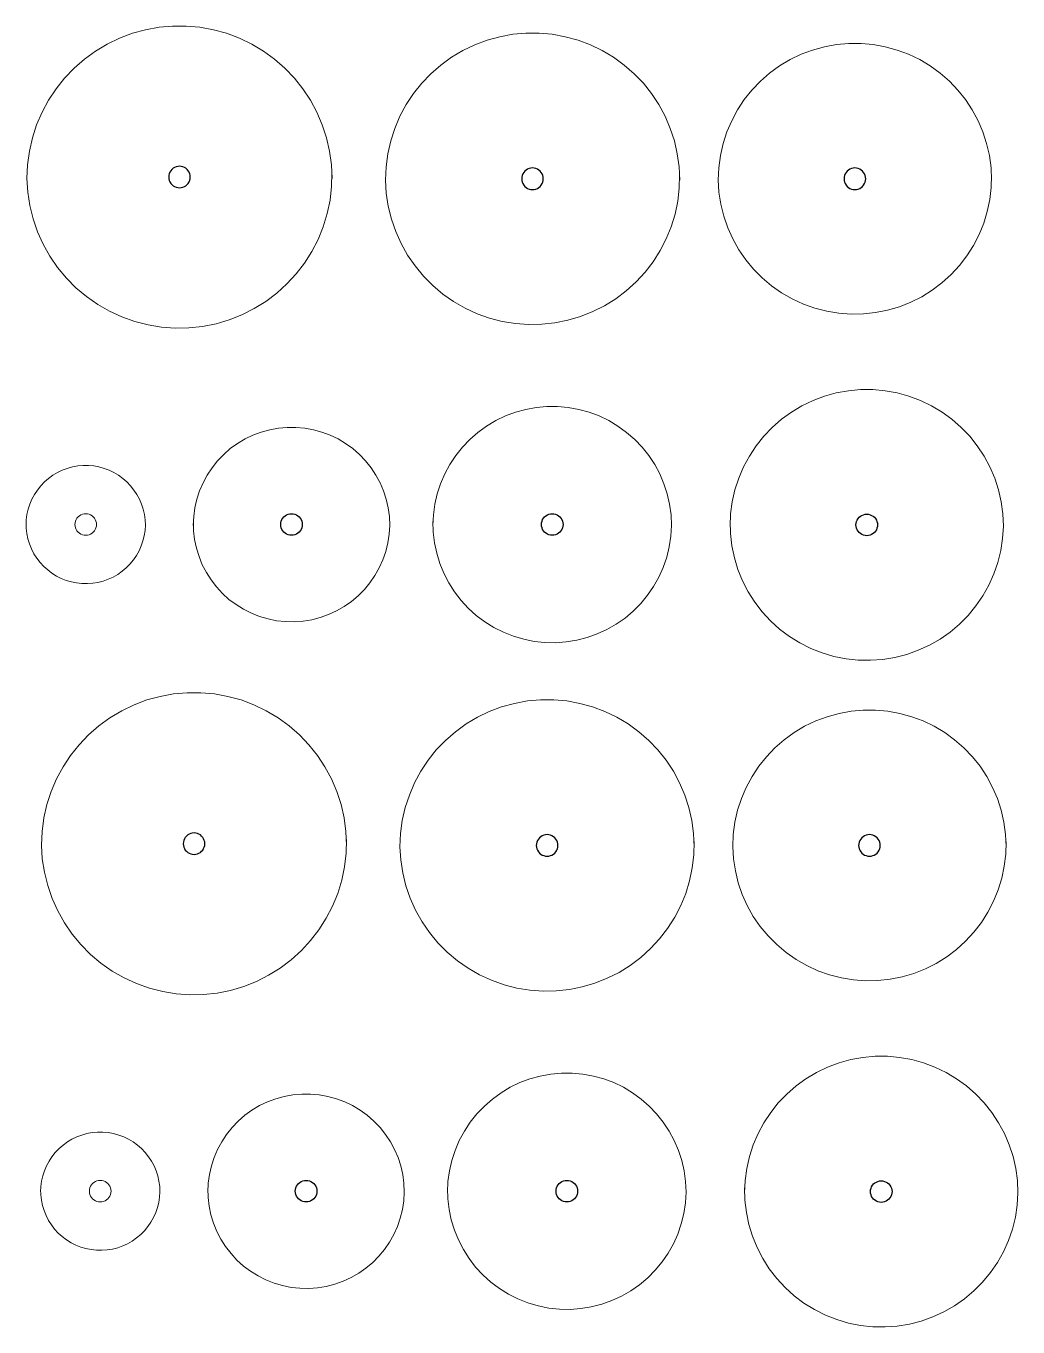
# Model space of a CAD drawing. Extents: x 107 to 187, y -106 to 41.
# Drawn here: x 107.8 to 153.8, y -19 to 41.4 of the extents above; entities that cross this region are included whole.
import ezdxf

# ---------------------------------------------------------------- set-up
doc = ezdxf.new("R2010")
doc.units = 0
doc.header["$MEASUREMENT"] = 0
doc.layers.add('TOP_Full_CutOut_90', color=7, linetype='CONTINUOUS')
doc.layers.add('TOP_Full_CutOut_90_1', color=7, linetype='CONTINUOUS', lineweight=18)
doc.layers.add('TOP_Full_CutOut_90_3', color=7, linetype='CONTINUOUS', lineweight=18)

msp = doc.modelspace()

# ---------------------------------------------------------------- linework, layer by layer
at = {"layer": 'TOP_Full_CutOut_90', "linetype": 'ByBlock'}
for points in [[(115.441302, 34.395559), (115.435146, 34.473777), (115.41683, 34.550068), (115.386805, 34.622555), (115.34581, 34.689452), (115.294855, 34.749113), (115.235194, 34.800068), (115.168297, 34.841063), (115.09581, 34.871088), (115.019519, 34.889404), (114.941302, 34.895559), (114.863085, 34.889404), (114.786793, 34.871088), (114.714307, 34.841063), (114.647409, 34.800068), (114.587748, 34.749113), (114.536793, 34.689452), (114.495799, 34.622555), (114.465774, 34.550068), (114.447458, 34.473777), (114.441302, 34.395559), (114.447458, 34.317342), (114.465774, 34.241051), (114.495799, 34.168564), (114.536793, 34.101667), (114.587748, 34.042006), (114.647409, 33.991051), (114.714307, 33.950056), (114.786793, 33.920031), (114.863085, 33.901715), (114.941302, 33.895559), (115.019519, 33.901715), (115.09581, 33.920031), (115.168297, 33.950056), (115.235194, 33.991051), (115.294855, 34.042006), (115.34581, 34.101667), (115.386805, 34.168564), (115.41683, 34.241051), (115.435146, 34.317342), (115.441302, 34.395559)], [(131.812597, 34.314728), (131.806441, 34.392946), (131.788125, 34.469237), (131.7581, 34.541724), (131.717105, 34.608621), (131.66615, 34.668282), (131.606489, 34.719237), (131.539592, 34.760232), (131.467105, 34.790257), (131.390814, 34.808573), (131.312597, 34.814728), (131.23438, 34.808573), (131.158088, 34.790257), (131.085602, 34.760232), (131.018704, 34.719237), (130.959043, 34.668282), (130.908088, 34.608621), (130.867094, 34.541724), (130.837069, 34.469237), (130.818753, 34.392946), (130.812597, 34.314728), (130.818753, 34.236511), (130.837069, 34.16022), (130.867094, 34.087733), (130.908088, 34.020836), (130.959043, 33.961175), (131.018704, 33.91022), (131.085602, 33.869225), (131.158088, 33.8392), (131.23438, 33.820884), (131.312597, 33.814728), (131.390814, 33.820884), (131.467105, 33.8392), (131.539592, 33.869225), (131.606489, 33.91022), (131.66615, 33.961175), (131.717105, 34.020836), (131.7581, 34.087733), (131.788125, 34.16022), (131.806441, 34.236511), (131.812597, 34.314728)], [(146.759456, 34.314728), (146.7533, 34.392946), (146.734984, 34.469237), (146.704959, 34.541724), (146.663964, 34.608621), (146.613009, 34.668282), (146.553348, 34.719237), (146.486451, 34.760232), (146.413964, 34.790257), (146.337673, 34.808573), (146.259456, 34.814728), (146.181239, 34.808573), (146.104947, 34.790257), (146.032461, 34.760232), (145.965563, 34.719237), (145.905902, 34.668282), (145.854947, 34.608621), (145.813953, 34.541724), (145.783928, 34.469237), (145.765612, 34.392946), (145.759456, 34.314728), (145.765612, 34.236511), (145.783928, 34.16022), (145.813953, 34.087733), (145.854947, 34.020836), (145.905902, 33.961175), (145.965563, 33.91022), (146.032461, 33.869225), (146.104947, 33.8392), (146.181239, 33.820884), (146.259456, 33.814728), (146.337673, 33.820884), (146.413964, 33.8392), (146.486451, 33.869225), (146.553348, 33.91022), (146.613009, 33.961175), (146.663964, 34.020836), (146.704959, 34.087733), (146.734984, 34.16022), (146.7533, 34.236511), (146.759456, 34.314728)], [(119.637747, 18.272692), (119.643902, 18.350909), (119.662218, 18.4272), (119.692243, 18.499687), (119.733238, 18.566585), (119.784193, 18.626245), (119.843854, 18.6772), (119.910751, 18.718195), (119.983238, 18.74822), (120.059529, 18.766536), (120.137747, 18.772692), (120.215964, 18.766536), (120.292255, 18.74822), (120.364742, 18.718195), (120.431639, 18.6772), (120.4913, 18.626245), (120.542255, 18.566585), (120.58325, 18.499687), (120.613275, 18.4272), (120.631591, 18.350909), (120.637747, 18.272692), (120.631591, 18.194475), (120.613275, 18.118183), (120.58325, 18.045697), (120.542255, 17.978799), (120.4913, 17.919138), (120.431639, 17.868183), (120.364742, 17.827189), (120.292255, 17.797164), (120.215964, 17.778848), (120.137747, 17.772692), (120.059529, 17.778848), (119.983238, 17.797164), (119.910751, 17.827189), (119.843854, 17.868183), (119.784193, 17.919138), (119.733238, 17.978799), (119.692243, 18.045697), (119.662218, 18.118183), (119.643902, 18.194475), (119.637747, 18.272692)], [(131.726882, 18.272692), (131.733038, 18.350909), (131.751354, 18.4272), (131.781379, 18.499687), (131.822374, 18.566585), (131.873329, 18.626245), (131.932989, 18.6772), (131.999887, 18.718195), (132.072374, 18.74822), (132.148665, 18.766536), (132.226882, 18.772692), (132.305099, 18.766536), (132.381391, 18.74822), (132.453877, 18.718195), (132.520775, 18.6772), (132.580435, 18.626245), (132.631391, 18.566585), (132.672385, 18.499687), (132.70241, 18.4272), (132.720726, 18.350909), (132.726882, 18.272692), (132.720726, 18.194475), (132.70241, 18.118183), (132.672385, 18.045697), (132.631391, 17.978799), (132.580435, 17.919138), (132.520775, 17.868183), (132.453877, 17.827189), (132.381391, 17.797164), (132.305099, 17.778848), (132.226882, 17.772692), (132.148665, 17.778848), (132.072374, 17.797164), (131.999887, 17.827189), (131.932989, 17.868183), (131.873329, 17.919138), (131.822374, 17.978799), (131.781379, 18.045697), (131.751354, 18.118183), (131.733038, 18.194475), (131.726882, 18.272692)], [(146.308374, 18.254361), (146.314529, 18.332578), (146.332845, 18.408869), (146.36287, 18.481356), (146.403865, 18.548254), (146.45482, 18.607914), (146.514481, 18.658869), (146.581378, 18.699864), (146.653865, 18.729889), (146.730156, 18.748205), (146.808374, 18.754361), (146.886591, 18.748205), (146.962882, 18.729889), (147.035369, 18.699864), (147.102266, 18.658869), (147.161927, 18.607914), (147.212882, 18.548254), (147.253877, 18.481356), (147.283902, 18.408869), (147.302218, 18.332578), (147.308374, 18.254361), (147.302218, 18.176144), (147.283902, 18.099852), (147.253877, 18.027366), (147.212882, 17.960468), (147.161927, 17.900807), (147.102266, 17.849852), (147.035369, 17.808858), (146.962882, 17.778833), (146.886591, 17.760517), (146.808374, 17.754361), (146.730156, 17.760517), (146.653865, 17.778833), (146.581378, 17.808858), (146.514481, 17.849852), (146.45482, 17.900807), (146.403865, 17.960468), (146.36287, 18.027366), (146.332845, 18.099852), (146.314529, 18.176144), (146.308374, 18.254361)], [(116.115416, 3.46813), (116.10926, 3.546348), (116.090944, 3.622639), (116.060919, 3.695126), (116.019924, 3.762023), (115.968969, 3.821684), (115.909309, 3.872639), (115.842411, 3.913634), (115.769924, 3.943659), (115.693633, 3.961974), (115.615416, 3.96813), (115.537199, 3.961974), (115.460907, 3.943659), (115.388421, 3.913634), (115.321523, 3.872639), (115.261863, 3.821684), (115.210907, 3.762023), (115.169913, 3.695126), (115.139888, 3.622639), (115.121572, 3.546348), (115.115416, 3.46813), (115.121572, 3.389913), (115.139888, 3.313622), (115.169913, 3.241135), (115.210907, 3.174238), (115.261863, 3.114577), (115.321523, 3.063622), (115.388421, 3.022627), (115.460907, 2.992602), (115.537199, 2.974286), (115.615416, 2.96813), (115.693633, 2.974286), (115.769924, 2.992602), (115.842411, 3.022627), (115.909309, 3.063622), (115.968969, 3.114577), (116.019924, 3.174238), (116.060919, 3.241135), (116.090944, 3.313622), (116.10926, 3.389913), (116.115416, 3.46813)], [(132.486711, 3.387299), (132.480555, 3.465517), (132.462239, 3.541808), (132.432214, 3.614295), (132.391219, 3.681192), (132.340264, 3.740853), (132.280604, 3.791808), (132.213706, 3.832803), (132.141219, 3.862828), (132.064928, 3.881143), (131.986711, 3.887299), (131.908494, 3.881143), (131.832202, 3.862828), (131.759716, 3.832803), (131.692818, 3.791808), (131.633158, 3.740853), (131.582202, 3.681192), (131.541208, 3.614295), (131.511183, 3.541808), (131.492867, 3.465517), (131.486711, 3.387299), (131.492867, 3.309082), (131.511183, 3.232791), (131.541208, 3.160304), (131.582202, 3.093407), (131.633158, 3.033746), (131.692818, 2.982791), (131.759716, 2.941796), (131.832202, 2.911771), (131.908494, 2.893455), (131.986711, 2.887299), (132.064928, 2.893455), (132.141219, 2.911771), (132.213706, 2.941796), (132.280604, 2.982791), (132.340264, 3.033746), (132.391219, 3.093407), (132.432214, 3.160304), (132.462239, 3.232791), (132.480555, 3.309082), (132.486711, 3.387299)], [(147.43357, 3.387299), (147.427414, 3.465517), (147.409098, 3.541808), (147.379073, 3.614295), (147.338078, 3.681192), (147.287123, 3.740853), (147.227463, 3.791808), (147.160565, 3.832803), (147.088078, 3.862828), (147.011787, 3.881143), (146.93357, 3.887299), (146.855353, 3.881143), (146.779061, 3.862828), (146.706575, 3.832803), (146.639677, 3.791808), (146.580017, 3.740853), (146.529061, 3.681192), (146.488067, 3.614295), (146.458042, 3.541808), (146.439726, 3.465517), (146.43357, 3.387299), (146.439726, 3.309082), (146.458042, 3.232791), (146.488067, 3.160304), (146.529061, 3.093407), (146.580017, 3.033746), (146.639677, 2.982791), (146.706575, 2.941796), (146.779061, 2.911771), (146.855353, 2.893455), (146.93357, 2.887299), (147.011787, 2.893455), (147.088078, 2.911771), (147.160565, 2.941796), (147.227463, 2.982791), (147.287123, 3.033746), (147.338078, 3.093407), (147.379073, 3.160304), (147.409098, 3.232791), (147.427414, 3.309082), (147.43357, 3.387299)], [(120.311861, -12.654737), (120.318017, -12.57652), (120.336332, -12.500229), (120.366357, -12.427742), (120.407352, -12.360845), (120.458307, -12.301184), (120.517968, -12.250229), (120.584865, -12.209234), (120.657352, -12.179209), (120.733643, -12.160893), (120.811861, -12.154737), (120.890078, -12.160893), (120.966369, -12.179209), (121.038856, -12.209234), (121.105753, -12.250229), (121.165414, -12.301184), (121.216369, -12.360845), (121.257364, -12.427742), (121.287389, -12.500229), (121.305705, -12.57652), (121.311861, -12.654737), (121.305705, -12.732954), (121.287389, -12.809246), (121.257364, -12.881732), (121.216369, -12.94863), (121.165414, -13.008291), (121.105753, -13.059246), (121.038856, -13.10024), (120.966369, -13.130265), (120.890078, -13.148581), (120.811861, -13.154737), (120.733643, -13.148581), (120.657352, -13.130265), (120.584865, -13.10024), (120.517968, -13.059246), (120.458307, -13.008291), (120.407352, -12.94863), (120.366357, -12.881732), (120.336332, -12.809246), (120.318017, -12.732954), (120.311861, -12.654737)], [(132.400996, -12.654737), (132.407152, -12.57652), (132.425468, -12.500229), (132.455493, -12.427742), (132.496488, -12.360845), (132.547443, -12.301184), (132.607104, -12.250229), (132.674001, -12.209234), (132.746488, -12.179209), (132.822779, -12.160893), (132.900996, -12.154737), (132.979213, -12.160893), (133.055505, -12.179209), (133.127991, -12.209234), (133.194889, -12.250229), (133.25455, -12.301184), (133.305505, -12.360845), (133.346499, -12.427742), (133.376524, -12.500229), (133.39484, -12.57652), (133.400996, -12.654737), (133.39484, -12.732954), (133.376524, -12.809246), (133.346499, -12.881732), (133.305505, -12.94863), (133.25455, -13.008291), (133.194889, -13.059246), (133.127991, -13.10024), (133.055505, -13.130265), (132.979213, -13.148581), (132.900996, -13.154737), (132.822779, -13.148581), (132.746488, -13.130265), (132.674001, -13.10024), (132.607104, -13.059246), (132.547443, -13.008291), (132.496488, -12.94863), (132.455493, -12.881732), (132.425468, -12.809246), (132.407152, -12.732954), (132.400996, -12.654737)], [(146.982488, -12.673068), (146.988644, -12.594851), (147.006959, -12.51856), (147.036984, -12.446073), (147.077979, -12.379176), (147.128934, -12.319515), (147.188595, -12.26856), (147.255492, -12.227565), (147.327979, -12.19754), (147.40427, -12.179224), (147.482488, -12.173068), (147.560705, -12.179224), (147.636996, -12.19754), (147.709483, -12.227565), (147.77638, -12.26856), (147.836041, -12.319515), (147.886996, -12.379176), (147.927991, -12.446073), (147.958016, -12.51856), (147.976332, -12.594851), (147.982488, -12.673068), (147.976332, -12.751285), (147.958016, -12.827577), (147.927991, -12.900063), (147.886996, -12.966961), (147.836041, -13.026622), (147.77638, -13.077577), (147.709483, -13.118571), (147.636996, -13.148596), (147.560705, -13.166912), (147.482488, -13.173068), (147.40427, -13.166912), (147.327979, -13.148596), (147.255492, -13.118571), (147.188595, -13.077577), (147.128934, -13.026622), (147.077979, -12.966961), (147.036984, -12.900063), (147.006959, -12.827577), (146.988644, -12.751285), (146.982488, -12.673068)]]:
    msp.add_lwpolyline(points, dxfattribs=at)
at = {"layer": 'TOP_Full_CutOut_90_1', "linetype": 'ByBlock'}
for points in [[(122.013268, 34.58304), (121.995998, 33.948511), (121.921919, 33.318086), (121.791627, 32.696838), (121.606171, 32.089771), (121.367045, 31.501771), (121.076174, 30.937574), (120.735899, 30.401722), (120.348961, 29.898529), (119.918475, 29.432046), (119.447906, 29.00603), (118.941044, 28.62391), (118.40197, 28.288764), (117.835023, 28.003288), (117.244769, 27.769783), (116.63596, 27.590128), (116.013498, 27.465769), (115.382394, 27.397708), (114.747729, 27.386493), (114.114615, 27.432214), (113.488147, 27.534502), (112.873371, 27.692535), (112.275235, 27.90504), (111.698556, 28.170306), (111.147977, 28.486197), (110.627931, 28.85017), (110.142604, 29.259294), (109.695905, 29.710276), (109.29143, 30.199483), (108.932435, 30.722979), (108.621811, 31.276547), (108.36206, 31.85573), (108.155271, 32.455866), (108.003111, 33.072122), (107.906804, 33.699537), (107.867126, 34.333059), (107.895604, 34.967184), (107.980811, 35.596202), (108.122059, 36.215051), (108.318212, 36.818747), (108.567689, 37.402429), (108.868484, 37.961399), (109.218173, 38.491155), (109.613942, 38.987433), (110.052603, 39.446237), (110.530625, 39.863872), (111.044159, 40.236977), (111.589071, 40.562547), (112.160973, 40.83796), (112.755261, 41.061), (113.367149, 41.229871), (113.991712, 41.343212), (114.62392, 41.400112), (115.258683, 41.400112), (115.890891, 41.343212), (116.515453, 41.229871), (117.127342, 41.061), (117.721629, 40.83796), (118.293531, 40.562547), (118.838443, 40.236977), (119.351978, 39.863872), (119.83, 39.446237), (120.268661, 38.987433), (120.66443, 38.491155), (121.014119, 37.961399), (121.314913, 37.402429), (121.564391, 36.818747), (121.760544, 36.215051), (121.901792, 35.596202), (121.986998, 34.967184), (122.015477, 34.333059)], [(138.132297, 34.495521), (138.115643, 33.883627), (138.044206, 33.275689), (137.918562, 32.676603), (137.739722, 32.09119), (137.509125, 31.524166), (137.22863, 30.980094), (136.900493, 30.463356), (136.527358, 29.978113), (136.112227, 29.52827), (135.658445, 29.117451), (135.169663, 28.748962), (134.649818, 28.42577), (134.103095, 28.150478), (133.533896, 27.925303), (132.946804, 27.752056), (132.346546, 27.632133), (131.737954, 27.5665), (131.125929, 27.555685), (130.515399, 27.599774), (129.911278, 27.698414), (129.318431, 27.85081), (128.741632, 28.055734), (128.185524, 28.311538), (127.654585, 28.616161), (127.153089, 28.96715), (126.685075, 29.36168), (126.25431, 29.796575), (125.864263, 30.268332), (125.518074, 30.773154), (125.218531, 31.306975), (124.968045, 31.865498), (124.768633, 32.444227), (124.6219, 33.0385), (124.529029, 33.643534), (124.490766, 34.254458), (124.518229, 34.865962), (124.600396, 35.472543), (124.736605, 36.069316), (124.925761, 36.651477), (125.16634, 37.214339), (125.456404, 37.75337), (125.79362, 38.264229), (126.175271, 38.742804), (126.598284, 39.185242), (127.059255, 39.587979), (127.554471, 39.947775), (128.079945, 40.261731), (128.631446, 40.52732), (129.204535, 40.742404), (129.794596, 40.905251), (130.39688, 41.014549), (131.006536, 41.069419), (131.618657, 41.069419), (132.228313, 41.014549), (132.830596, 40.905251), (133.420658, 40.742404), (133.993746, 40.52732), (134.545248, 40.261731), (135.070722, 39.947775), (135.565938, 39.587979), (136.026908, 39.185242), (136.449922, 38.742804), (136.831573, 38.264229), (137.168788, 37.75337), (137.458853, 37.214339), (137.699432, 36.651477), (137.888587, 36.069316), (138.024797, 35.472543), (138.106964, 34.865962), (138.134427, 34.254458)], [(152.595986, 34.482712), (152.580512, 33.91417), (152.514137, 33.349304), (152.397394, 32.792662), (152.231225, 32.248726), (152.016966, 31.721874), (151.756343, 31.21635), (151.451455, 30.736222), (151.104756, 30.285358), (150.719037, 29.867386), (150.297404, 29.485673), (149.843252, 29.143291), (149.360238, 28.842997), (148.85225, 28.58721), (148.323378, 28.377987), (147.777881, 28.217015), (147.220151, 28.105589), (146.654677, 28.044606), (146.086013, 28.034556), (145.518738, 28.075523), (144.957419, 28.167174), (144.406575, 28.308772), (143.870642, 28.499178), (143.353933, 28.736858), (142.860611, 29.019899), (142.394645, 29.346021), (141.95979, 29.712599), (141.559544, 30.116682), (141.197131, 30.555015), (140.87547, 31.024071), (140.597149, 31.520072), (140.364409, 32.039024), (140.179126, 32.57675), (140.042789, 33.12892), (139.956497, 33.691088), (139.920945, 34.258728), (139.946462, 34.826908), (140.022808, 35.390513), (140.149367, 35.945005), (140.325121, 36.485921), (140.548655, 37.008904), (140.818169, 37.509745), (141.131493, 37.984411), (141.486104, 38.429079), (141.879148, 38.84017), (142.307459, 39.214375), (142.767589, 39.548679), (143.255834, 39.840391), (143.768262, 40.087164), (144.300748, 40.287009), (144.849004, 40.438318), (145.408616, 40.539873), (145.975079, 40.590855), (146.543832, 40.590855), (147.110294, 40.539873), (147.669907, 40.438318), (148.218163, 40.287009), (148.750648, 40.087164), (149.263077, 39.840391), (149.751321, 39.548679), (150.211452, 39.214375), (150.639763, 38.84017), (151.032806, 38.429079), (151.387418, 37.984411), (151.700742, 37.509745), (151.970256, 37.008904), (152.193789, 36.485921), (152.369544, 35.945005), (152.496103, 35.390513), (152.572448, 34.826908), (152.597965, 34.258728)], [(140.471843, 18.422345), (140.487317, 17.853803), (140.553693, 17.288937), (140.670435, 16.732295), (140.836605, 16.188358), (141.050863, 15.661507), (141.311486, 15.155982), (141.616374, 14.675855), (141.963074, 14.22499), (142.348792, 13.807019), (142.770425, 13.425305), (143.224577, 13.082924), (143.707591, 12.78263), (144.215579, 12.526842), (144.744451, 12.31762), (145.289948, 12.156648), (145.847679, 12.045221), (146.413152, 11.984238), (146.981816, 11.974189), (147.549091, 12.015155), (148.11041, 12.106806), (148.661254, 12.248405), (149.197188, 12.438811), (149.713896, 12.676491), (150.207219, 12.959531), (150.673184, 13.285654), (151.10804, 13.652232), (151.508285, 14.056314), (151.870698, 14.494648), (152.19236, 14.963703), (152.470681, 15.459704), (152.70342, 15.978656), (152.888704, 16.516382), (153.02504, 17.068552), (153.111332, 17.63072), (153.146884, 18.19836), (153.121367, 18.76654), (153.045022, 19.330145), (152.918462, 19.884638), (152.742708, 20.425553), (152.519174, 20.948537), (152.24966, 21.449378), (151.936336, 21.924043), (151.581725, 22.368712), (151.188682, 22.779803), (150.76037, 23.154007), (150.30024, 23.488311), (149.811995, 23.780024), (149.299567, 24.026796), (148.767081, 24.226642), (148.218825, 24.377951), (147.659213, 24.479505), (147.09275, 24.530488), (146.523998, 24.530488), (145.957535, 24.479505), (145.397923, 24.377951), (144.849667, 24.226642), (144.317181, 24.026796), (143.804753, 23.780024), (143.316508, 23.488311), (142.856378, 23.154007), (142.428067, 22.779803), (142.035023, 22.368712), (141.680412, 21.924043), (141.367088, 21.449378), (141.097574, 20.948537), (140.87404, 20.425553), (140.698286, 19.884638), (140.571727, 19.330145), (140.495381, 18.76654), (140.469864, 18.19836)], [(126.696366, 18.419308), (126.709871, 17.923085), (126.767804, 17.430071), (126.869697, 16.944234), (127.014729, 16.469487), (127.201734, 16.009652), (127.429205, 15.568431), (127.695311, 15.149376), (127.99791, 14.755862), (128.334565, 14.391057), (128.702565, 14.057898), (129.098949, 13.759067), (129.520523, 13.496971), (129.963894, 13.27372), (130.425493, 13.091111), (130.901602, 12.950615), (131.388389, 12.853362), (131.881933, 12.800136), (132.378262, 12.791365), (132.873379, 12.82712), (133.363298, 12.907113), (133.844074, 13.030701), (134.311836, 13.196887), (134.762819, 13.404333), (135.19339, 13.651371), (135.600084, 13.93601), (135.979626, 14.255959), (136.32896, 14.608642), (136.645273, 14.991219), (136.926019, 15.40061), (137.168937, 15.833519), (137.372072, 16.28646), (137.533787, 16.755786), (137.652782, 17.237719), (137.728097, 17.728379), (137.759127, 18.223815), (137.736855, 18.719721), (137.670221, 19.211635), (137.55976, 19.695596), (137.406362, 20.167706), (137.211262, 20.624166), (136.976031, 21.061299), (136.702562, 21.475586), (136.393058, 21.863692), (136.05001, 22.222492), (135.67618, 22.549097), (135.274579, 22.840878), (134.84844, 23.095484), (134.401193, 23.310867), (133.93644, 23.485292), (133.457923, 23.617354), (132.969494, 23.705991), (132.475086, 23.750488), (131.978679, 23.750488), (131.484271, 23.705991), (130.995842, 23.617354), (130.517325, 23.485292), (130.052572, 23.310867), (129.605325, 23.095484), (129.179186, 22.840878), (128.777585, 22.549097), (128.403755, 22.222492), (128.060707, 21.863692), (127.751203, 21.475586), (127.477734, 21.061299), (127.242503, 20.624166), (127.047403, 20.167706), (126.894005, 19.695596), (126.783544, 19.211635), (126.71691, 18.719721), (126.694638, 18.223815)], [(115.584673, 18.393396), (115.595791, 17.984873), (115.643485, 17.578993), (115.72737, 17.179021), (115.84677, 16.788179), (116.000724, 16.409613), (116.187993, 16.046372), (116.407068, 15.701379), (116.656187, 15.377413), (116.933343, 15.077082), (117.236304, 14.802805), (117.562632, 14.556788), (117.909699, 14.341014), (118.274711, 14.15722), (118.654728, 14.006884), (119.046692, 13.891219), (119.447445, 13.811154), (119.853763, 13.767335), (120.262372, 13.760114), (120.669984, 13.78955), (121.073317, 13.855405), (121.469122, 13.95715), (121.854214, 14.093965), (122.225491, 14.264749), (122.579965, 14.468126), (122.914782, 14.702459), (123.227245, 14.965861), (123.514838, 15.256212), (123.775248, 15.571174), (124.006376, 15.908211), (124.206361, 16.264609), (124.373595, 16.637499), (124.506729, 17.023878), (124.604693, 17.420637), (124.666698, 17.824579), (124.692243, 18.232453), (124.673908, 18.640715), (124.619051, 19.04569), (124.528112, 19.444117), (124.401825, 19.832788), (124.241206, 20.208575), (124.047549, 20.568451), (123.822412, 20.909519), (123.567608, 21.229033), (123.285189, 21.52442), (122.977429, 21.793302), (122.646805, 22.033514), (122.29598, 22.243122), (121.927778, 22.420439), (121.545164, 22.564036), (121.151218, 22.672759), (120.749112, 22.74573), (120.342084, 22.782363), (119.93341, 22.782363), (119.526382, 22.74573), (119.124276, 22.672759), (118.73033, 22.564036), (118.347716, 22.420439), (117.979514, 22.243122), (117.628689, 22.033514), (117.298065, 21.793302), (116.990305, 21.52442), (116.707886, 21.229033), (116.453082, 20.909519), (116.227945, 20.568451), (116.034288, 20.208575), (115.873669, 19.832788), (115.747382, 19.444117), (115.656443, 19.04569), (115.601586, 18.640715), (115.583251, 18.232453)], [(107.826993, 18.346019), (107.833748, 18.097844), (107.862722, 17.851274), (107.913681, 17.608293), (107.986216, 17.370859), (108.079742, 17.140882), (108.193507, 16.920215), (108.326594, 16.710634), (108.477932, 16.513826), (108.646303, 16.331377), (108.83035, 16.164755), (109.028593, 16.015301), (109.239434, 15.88422), (109.461176, 15.772566), (109.692035, 15.681238), (109.93015, 15.610972), (110.173606, 15.562333), (110.420442, 15.535713), (110.66867, 15.531326), (110.916292, 15.549209), (111.161314, 15.589215), (111.401763, 15.651025), (111.635704, 15.734139), (111.861253, 15.837889), (112.076594, 15.961439), (112.279993, 16.103795), (112.469813, 16.263811), (112.644524, 16.440197), (112.802721, 16.631535), (112.94313, 16.836283), (113.064621, 17.052793), (113.166214, 17.279321), (113.247092, 17.514045), (113.306605, 17.755073), (113.344272, 18.000466), (113.359791, 18.248247), (113.348653, 18.496264), (113.315327, 18.742284), (113.260082, 18.984326), (113.183364, 19.220442), (113.085789, 19.44873), (112.968143, 19.667353), (112.831373, 19.874549), (112.676582, 20.068652), (112.505014, 20.248098), (112.318051, 20.411442), (112.117199, 20.55737), (111.904075, 20.684706), (111.680394, 20.792425), (111.447958, 20.879659), (111.208638, 20.945708), (110.964361, 20.990037), (110.717094, 21.012292), (110.468827, 21.012292), (110.22156, 20.990037), (109.977283, 20.945708), (109.737963, 20.879659), (109.505527, 20.792425), (109.281846, 20.684706), (109.068722, 20.55737), (108.86787, 20.411442), (108.680907, 20.248098), (108.509339, 20.068652), (108.354547, 19.874549), (108.217778, 19.667353), (108.100132, 19.44873), (108.002557, 19.220442), (107.925838, 18.984326), (107.870594, 18.742284), (107.837268, 18.496264), (107.82613, 18.248247)], [(122.687382, 3.655611), (122.670112, 3.021082), (122.596033, 2.390656), (122.465741, 1.769409), (122.280285, 1.162342), (122.041159, 0.574342), (121.750288, 0.010145), (121.410013, -0.525707), (121.023075, -1.0289), (120.592589, -1.495383), (120.12202, -1.921399), (119.615158, -2.303519), (119.076084, -2.638665), (118.509137, -2.924141), (117.918883, -3.157646), (117.310074, -3.337301), (116.687612, -3.46166), (116.056508, -3.529721), (115.421843, -3.540936), (114.788729, -3.495216), (114.162261, -3.392927), (113.547485, -3.234894), (112.949349, -3.022389), (112.37267, -2.757123), (111.822091, -2.441232), (111.302045, -2.077259), (110.816718, -1.668135), (110.370019, -1.217154), (109.965544, -0.727946), (109.606549, -0.20445), (109.295925, 0.349118), (109.036174, 0.928301), (108.829385, 1.528437), (108.677225, 2.144693), (108.580918, 2.772108), (108.54124, 3.40563), (108.569718, 4.039755), (108.654925, 4.668773), (108.796173, 5.287622), (108.992326, 5.891317), (109.241804, 6.475), (109.542598, 7.03397), (109.892287, 7.563726), (110.288056, 8.060004), (110.726717, 8.518808), (111.204739, 8.936443), (111.718274, 9.309548), (112.263185, 9.635118), (112.835087, 9.910531), (113.429375, 10.133571), (114.041263, 10.302441), (114.665826, 10.415783), (115.298034, 10.472683), (115.932797, 10.472683), (116.565005, 10.415783), (117.189568, 10.302441), (117.801456, 10.133571), (118.395743, 9.910531), (118.967646, 9.635118), (119.512557, 9.309548), (120.026092, 8.936443), (120.504114, 8.518808), (120.942775, 8.060004), (121.338544, 7.563726), (121.688233, 7.03397), (121.989027, 6.475), (122.238505, 5.891317), (122.434658, 5.287622), (122.575906, 4.668773), (122.661112, 4.039755), (122.689591, 3.40563)], [(138.806411, 3.568092), (138.789757, 2.956198), (138.71832, 2.34826), (138.592676, 1.749174), (138.413836, 1.163761), (138.18324, 0.596737), (137.902744, 0.052665), (137.574607, -0.464073), (137.201472, -0.949316), (136.786341, -1.399159), (136.332559, -1.809978), (135.843777, -2.178467), (135.323932, -2.501659), (134.777209, -2.776951), (134.20801, -3.002127), (133.620918, -3.175373), (133.02066, -3.295296), (132.412068, -3.360929), (131.800043, -3.371744), (131.189513, -3.327655), (130.585392, -3.229015), (129.992546, -3.076619), (129.415746, -2.871695), (128.859638, -2.615891), (128.328699, -2.311268), (127.827203, -1.960279), (127.359189, -1.565749), (126.928424, -1.130854), (126.538377, -0.659097), (126.192188, -0.154275), (125.892645, 0.379546), (125.642159, 0.938069), (125.442747, 1.516797), (125.296014, 2.111071), (125.203143, 2.716105), (125.16488, 3.327029), (125.192343, 3.938533), (125.27451, 4.545114), (125.410719, 5.141887), (125.599875, 5.724048), (125.840454, 6.28691), (126.130519, 6.825941), (126.467734, 7.3368), (126.849385, 7.815375), (127.272398, 8.257813), (127.733369, 8.66055), (128.228585, 9.020346), (128.754059, 9.334302), (129.30556, 9.599891), (129.878649, 9.814975), (130.46871, 9.977821), (131.070994, 10.08712), (131.68065, 10.14199), (132.292771, 10.14199), (132.902427, 10.08712), (133.50471, 9.977821), (134.094772, 9.814975), (134.66786, 9.599891), (135.219362, 9.334302), (135.744836, 9.020346), (136.240052, 8.66055), (136.701023, 8.257813), (137.124036, 7.815375), (137.505687, 7.3368), (137.842902, 6.825941), (138.132967, 6.28691), (138.373546, 5.724048), (138.562701, 5.141887), (138.698911, 4.545114), (138.781078, 3.938533), (138.808541, 3.327029)], [(153.270101, 3.555283), (153.254626, 2.986741), (153.188251, 2.421875), (153.071508, 1.865233), (152.905339, 1.321297), (152.69108, 0.794445), (152.430458, 0.288921), (152.125569, -0.191207), (151.77887, -0.642071), (151.393151, -1.060043), (150.971518, -1.441756), (150.517367, -1.784138), (150.034352, -2.084432), (149.526364, -2.340219), (148.997492, -2.549442), (148.451995, -2.710414), (147.894265, -2.82184), (147.328791, -2.882824), (146.760128, -2.892873), (146.192853, -2.851907), (145.631533, -2.760255), (145.080689, -2.618657), (144.544756, -2.428251), (144.028047, -2.190571), (143.534725, -1.90753), (143.06876, -1.581408), (142.633904, -1.21483), (142.233658, -0.810747), (141.871246, -0.372414), (141.549584, 0.096642), (141.271263, 0.592642), (141.038524, 1.111595), (140.85324, 1.649321), (140.716903, 2.201491), (140.630611, 2.763659), (140.59506, 3.331299), (140.620577, 3.899479), (140.696922, 4.463084), (140.823481, 5.017576), (140.999235, 5.558492), (141.222769, 6.081475), (141.492283, 6.582316), (141.805607, 7.056982), (142.160219, 7.50165), (142.553262, 7.912741), (142.981573, 8.286946), (143.441703, 8.62125), (143.929948, 8.912962), (144.442376, 9.159735), (144.974862, 9.35958), (145.523118, 9.510889), (146.082731, 9.612444), (146.649193, 9.663426), (147.217946, 9.663426), (147.784408, 9.612444), (148.344021, 9.510889), (148.892277, 9.35958), (149.424763, 9.159735), (149.937191, 8.912962), (150.425435, 8.62125), (150.885566, 8.286946), (151.313877, 7.912741), (151.70692, 7.50165), (152.061532, 7.056982), (152.374856, 6.582316), (152.64437, 6.081475), (152.867904, 5.558492), (153.043658, 5.017576), (153.170217, 4.463084), (153.246562, 3.899479), (153.272079, 3.331299)], [(141.145957, -12.505084), (141.161431, -13.073626), (141.227807, -13.638492), (141.344549, -14.195134), (141.510719, -14.739071), (141.724977, -15.265922), (141.9856, -15.771447), (142.290488, -16.251574), (142.637188, -16.702439), (143.022907, -17.12041), (143.444539, -17.502124), (143.898691, -17.844505), (144.381705, -18.144799), (144.889694, -18.400587), (145.418565, -18.609809), (145.964062, -18.770782), (146.521793, -18.882208), (147.087266, -18.943191), (147.65593, -18.95324), (148.223205, -18.912274), (148.784524, -18.820623), (149.335368, -18.679024), (149.871302, -18.488618), (150.38801, -18.250938), (150.881333, -17.967898), (151.347298, -17.641775), (151.782154, -17.275197), (152.182399, -16.871115), (152.544812, -16.432781), (152.866474, -15.963726), (153.144795, -15.467725), (153.377534, -14.948773), (153.562818, -14.411047), (153.699155, -13.858877), (153.785446, -13.296709), (153.820998, -12.729069), (153.795481, -12.160889), (153.719136, -11.597284), (153.592576, -11.042791), (153.416822, -10.501876), (153.193288, -9.978892), (152.923774, -9.478051), (152.61045, -9.003386), (152.255839, -8.558717), (151.862796, -8.147626), (151.434484, -7.773422), (150.974354, -7.439118), (150.486109, -7.147405), (149.973681, -6.900633), (149.441195, -6.700787), (148.892939, -6.549478), (148.333327, -6.447924), (147.766864, -6.396941), (147.198112, -6.396941), (146.631649, -6.447924), (146.072037, -6.549478), (145.523781, -6.700787), (144.991295, -6.900633), (144.478867, -7.147405), (143.990622, -7.439118), (143.530492, -7.773422), (143.102181, -8.147626), (142.709137, -8.558717), (142.354526, -9.003386), (142.041202, -9.478051), (141.771688, -9.978892), (141.548154, -10.501876), (141.3724, -11.042791), (141.245841, -11.597284), (141.169495, -12.160889), (141.143978, -12.729069)], [(127.37048, -12.508121), (127.383985, -13.004344), (127.441918, -13.497358), (127.543811, -13.983195), (127.688843, -14.457942), (127.875848, -14.917777), (128.103319, -15.358998), (128.369425, -15.778053), (128.672024, -16.171567), (129.008679, -16.536372), (129.376679, -16.869531), (129.773063, -17.168362), (130.194637, -17.430458), (130.638008, -17.653709), (131.099607, -17.836318), (131.575716, -17.976814), (132.062503, -18.074067), (132.556048, -18.127293), (133.052376, -18.136064), (133.547493, -18.100309), (134.037412, -18.020316), (134.518188, -17.896729), (134.98595, -17.730543), (135.436933, -17.523096), (135.867504, -17.276058), (136.274198, -16.991419), (136.65374, -16.67147), (137.003074, -16.318787), (137.319387, -15.93621), (137.600133, -15.526819), (137.843051, -15.09391), (138.046186, -14.640969), (138.207901, -14.171643), (138.326896, -13.68971), (138.402211, -13.19905), (138.433241, -12.703614), (138.410969, -12.207708), (138.344335, -11.715794), (138.233874, -11.231834), (138.080476, -10.759723), (137.885376, -10.303264), (137.650145, -9.86613), (137.376676, -9.451843), (137.067172, -9.063737), (136.724124, -8.704937), (136.350294, -8.378332), (135.948693, -8.086551), (135.522554, -7.831945), (135.075307, -7.616562), (134.610554, -7.442138), (134.132037, -7.310075), (133.643608, -7.221438), (133.1492, -7.176941), (132.652793, -7.176941), (132.158385, -7.221438), (131.669956, -7.310075), (131.191439, -7.442138), (130.726686, -7.616562), (130.279439, -7.831945), (129.8533, -8.086551), (129.451699, -8.378332), (129.077869, -8.704937), (128.734821, -9.063737), (128.425317, -9.451843), (128.151848, -9.86613), (127.916617, -10.303264), (127.721517, -10.759723), (127.568119, -11.231834), (127.457658, -11.715794), (127.391024, -12.207708), (127.368753, -12.703614)], [(116.258787, -12.534033), (116.269906, -12.942556), (116.317599, -13.348436), (116.401484, -13.748408), (116.520884, -14.13925), (116.674838, -14.517816), (116.862107, -14.881057), (117.081182, -15.22605), (117.330301, -15.550016), (117.607457, -15.850347), (117.910418, -16.124624), (118.236746, -16.370641), (118.583813, -16.586415), (118.948825, -16.77021), (119.328842, -16.920545), (119.720806, -17.036211), (120.12156, -17.116275), (120.527877, -17.160094), (120.936487, -17.167315), (121.344099, -17.137879), (121.747431, -17.072024), (122.143236, -16.970279), (122.528328, -16.833464), (122.899606, -16.66268), (123.254079, -16.459303), (123.588896, -16.22497), (123.901359, -15.961568), (124.188953, -15.671217), (124.449362, -15.356255), (124.68049, -15.019218), (124.880476, -14.66282), (125.047709, -14.28993), (125.180844, -13.903551), (125.278807, -13.506792), (125.340812, -13.10285), (125.366357, -12.694976), (125.348022, -12.286714), (125.293165, -11.881739), (125.202226, -11.483312), (125.075939, -11.094641), (124.91532, -10.718854), (124.721663, -10.358978), (124.496526, -10.01791), (124.241722, -9.698396), (123.959303, -9.403009), (123.651543, -9.134127), (123.320919, -8.893915), (122.970094, -8.684307), (122.601892, -8.50699), (122.219278, -8.363393), (121.825332, -8.25467), (121.423226, -8.181699), (121.016198, -8.145066), (120.607524, -8.145066), (120.200496, -8.181699), (119.79839, -8.25467), (119.404444, -8.363393), (119.02183, -8.50699), (118.653628, -8.684307), (118.302803, -8.893915), (117.972179, -9.134127), (117.664419, -9.403009), (117.382, -9.698396), (117.127196, -10.01791), (116.902059, -10.358978), (116.708402, -10.718854), (116.547783, -11.094641), (116.421496, -11.483312), (116.330557, -11.881739), (116.2757, -12.286714), (116.257365, -12.694976)], [(108.501107, -12.58141), (108.507862, -12.829585), (108.536836, -13.076156), (108.587795, -13.319136), (108.66033, -13.55657), (108.753856, -13.786547), (108.867621, -14.007214), (109.000708, -14.216795), (109.152046, -14.413603), (109.320417, -14.596052), (109.504464, -14.762674), (109.702707, -14.912128), (109.913548, -15.043209), (110.13529, -15.154863), (110.366149, -15.246191), (110.604264, -15.316457), (110.84772, -15.365096), (111.094556, -15.391716), (111.342784, -15.396103), (111.590406, -15.378221), (111.835428, -15.338214), (112.075877, -15.276404), (112.309818, -15.19329), (112.535367, -15.08954), (112.750708, -14.96599), (112.954107, -14.823634), (113.143927, -14.663618), (113.318638, -14.487232), (113.476836, -14.295894), (113.617245, -14.091146), (113.738735, -13.874636), (113.840328, -13.648108), (113.921207, -13.413384), (113.980719, -13.172356), (114.018386, -12.926963), (114.033905, -12.679182), (114.022767, -12.431165), (113.989441, -12.185145), (113.934196, -11.943103), (113.857478, -11.706987), (113.759903, -11.478699), (113.642257, -11.260077), (113.505487, -11.05288), (113.350696, -10.858777), (113.179128, -10.679331), (112.992165, -10.515987), (112.791313, -10.370059), (112.578189, -10.242723), (112.354508, -10.135004), (112.122072, -10.04777), (111.882752, -9.981722), (111.638475, -9.937392), (111.391208, -9.915137), (111.142941, -9.915137), (110.895674, -9.937392), (110.651397, -9.981722), (110.412077, -10.04777), (110.179641, -10.135004), (109.95596, -10.242723), (109.742836, -10.370059), (109.541984, -10.515987), (109.355021, -10.679331), (109.183453, -10.858777), (109.028661, -11.05288), (108.891892, -11.260077), (108.774246, -11.478699), (108.676671, -11.706987), (108.599952, -11.943103), (108.544708, -12.185145), (108.511382, -12.431165), (108.500244, -12.679182)]]:
    msp.add_lwpolyline(points, dxfattribs=at)
at = {"layer": 'TOP_Full_CutOut_90_3', "linetype": 'ByBlock'}
for points in [[(110.09296, 18.272692), (110.099116, 18.350909), (110.117432, 18.4272), (110.147457, 18.499687), (110.188452, 18.566585), (110.239407, 18.626245), (110.299067, 18.6772), (110.365965, 18.718195), (110.438452, 18.74822), (110.514743, 18.766536), (110.59296, 18.772692), (110.671177, 18.766536), (110.747469, 18.74822), (110.819955, 18.718195), (110.886853, 18.6772), (110.946513, 18.626245), (110.997469, 18.566585), (111.038463, 18.499687), (111.068488, 18.4272), (111.086804, 18.350909), (111.09296, 18.272692), (111.086804, 18.194475), (111.068488, 18.118183), (111.038463, 18.045697), (110.997469, 17.978799), (110.946513, 17.919138), (110.886853, 17.868183), (110.819955, 17.827189), (110.747469, 17.797164), (110.671177, 17.778848), (110.59296, 17.772692), (110.514743, 17.778848), (110.438452, 17.797164), (110.365965, 17.827189), (110.299067, 17.868183), (110.239407, 17.919138), (110.188452, 17.978799), (110.147457, 18.045697), (110.117432, 18.118183), (110.099116, 18.194475), (110.09296, 18.272692)], [(110.767074, -12.654737), (110.77323, -12.57652), (110.791546, -12.500229), (110.821571, -12.427742), (110.862566, -12.360845), (110.913521, -12.301184), (110.973182, -12.250229), (111.040079, -12.209234), (111.112566, -12.179209), (111.188857, -12.160893), (111.267074, -12.154737), (111.345291, -12.160893), (111.421583, -12.179209), (111.494069, -12.209234), (111.560967, -12.250229), (111.620628, -12.301184), (111.671583, -12.360845), (111.712577, -12.427742), (111.742602, -12.500229), (111.760918, -12.57652), (111.767074, -12.654737), (111.760918, -12.732954), (111.742602, -12.809246), (111.712577, -12.881732), (111.671583, -12.94863), (111.620628, -13.008291), (111.560967, -13.059246), (111.494069, -13.10024), (111.421583, -13.130265), (111.345291, -13.148581), (111.267074, -13.154737), (111.188857, -13.148581), (111.112566, -13.130265), (111.040079, -13.10024), (110.973182, -13.059246), (110.913521, -13.008291), (110.862566, -12.94863), (110.821571, -12.881732), (110.791546, -12.809246), (110.77323, -12.732954), (110.767074, -12.654737)]]:
    msp.add_lwpolyline(points, dxfattribs=at)

doc.saveas('drawing.dxf')
